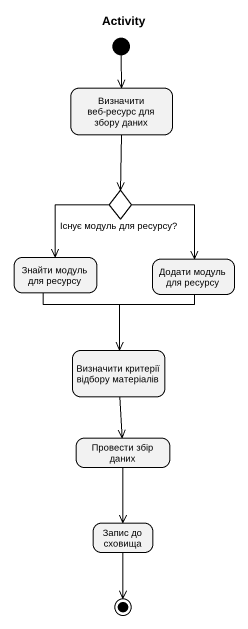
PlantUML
@startuml
title Activity
hide empty description
state "Визначити веб-ресурс для збору даних" as Визначити_веб_ресурс_для
state "Існує модуль для ресурсу?" as Існує_модуль_для_ресурсу <<choice>>
state "Знайти модуль для ресурсу" as Знайти_модуль_для_ресурсу
state "Додати модуль для ресурсу" as Додати_модуль_для_ресурсу
state "Визначити критерії відбору матеріалів" as Визначити_критерії_відбору
state "Провести збір даних" as Провести_збір_даних
state "Запис до сховища" as Запис_до_сховища
[*] --> Визначити_веб_ресурс_для
Визначити_веб_ресурс_для --> Існує_модуль_для_ресурсу
Існує_модуль_для_ресурсу --> Знайти_модуль_для_ресурсу
Існує_модуль_для_ресурсу --> Додати_модуль_для_ресурсу
Знайти_модуль_для_ресурсу --> Визначити_критерії_відбору
Додати_модуль_для_ресурсу --> Визначити_критерії_відбору
Визначити_критерії_відбору --> Провести_збір_даних
Провести_збір_даних --> Запис_до_сховища
Запис_до_сховища --> [*]
@enduml
